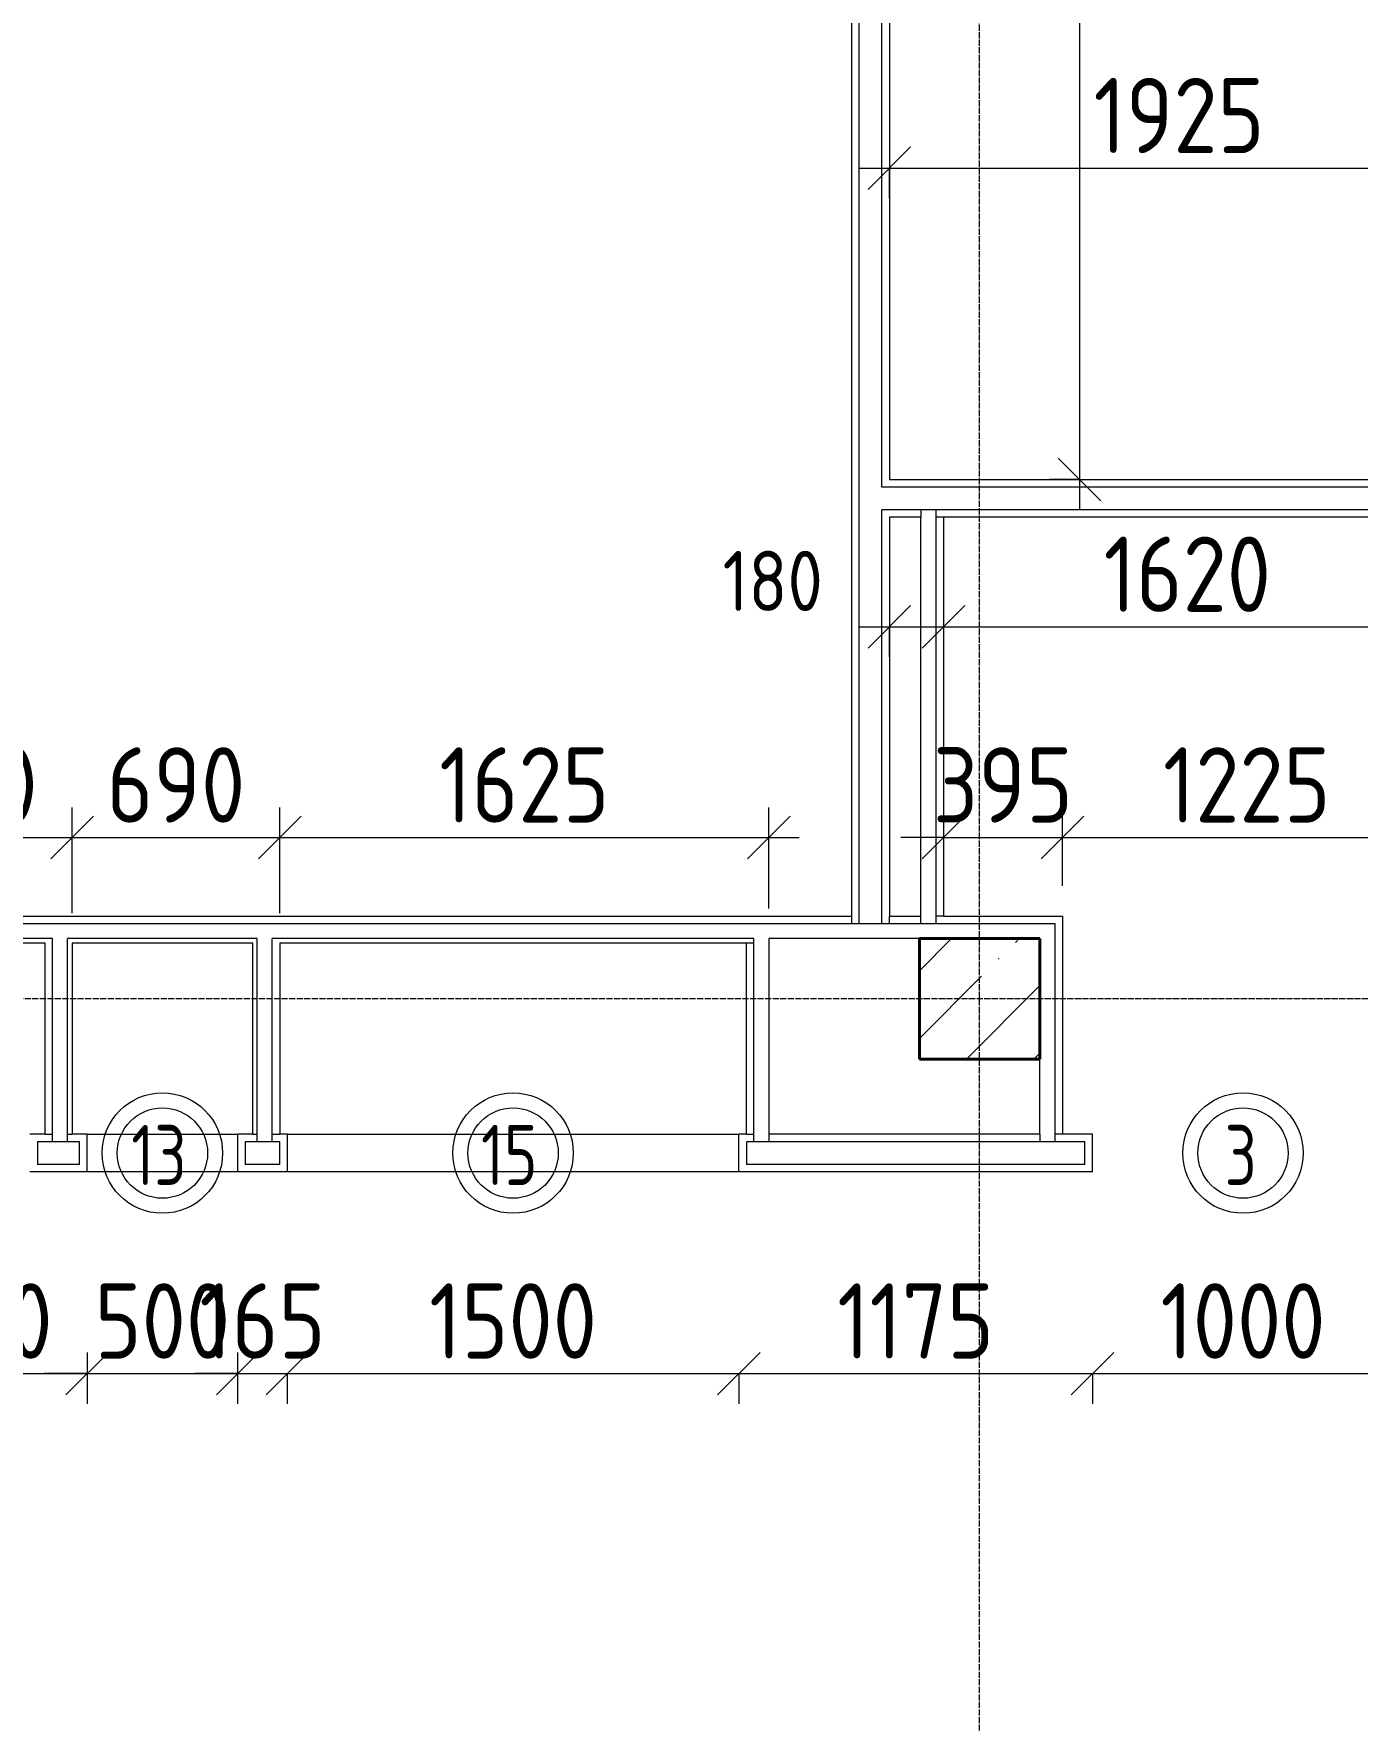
# Model space of a CAD drawing. Header units: millimetres. Extents: x -56773 to 221258, y -262288 to 26541.
# Drawn here: x 941 to 5338, y -47860 to -42254 of the extents above; entities that cross this region are included whole.
import ezdxf

# ---------------------------------------------------------------- set-up
doc = ezdxf.new("R2010")
doc.units = ezdxf.units.MM
doc.linetypes.add('ADSK_Линия сетки', pattern=[25, 20, -2.5, 0, -2.5])
for name, color, linetype, lineweight in [('Марки дверей', 7, 'Continuous', 20), ('Несущие колонны', 7, 'Continuous', 18), ('Оси', 7, 'Continuous', 9), ('Размеры', 7, 'Continuous', 9), ('Стены внутренние', 7, 'Continuous', 18), ('Стены несущие', 7, 'Continuous', 30), ('Стены отделка', 7, 'Continuous', 30), ('Стены штриховка', 7, 'Continuous', 9)]:
    doc.layers.add(name, color=color, linetype=linetype, lineweight=lineweight)
doc.styles.add('GOST Common_2', font='', dxfattribs={"width": 0.9, "height": 250})
doc.styles.add('GOST Common_3', font='', dxfattribs={"width": 0.9, "height": 200})
doc.styles.add('GOST Common_B', font='', dxfattribs={"width": 0.8, "height": 200})
doc.styles.get('GOST Common_2').set_extended_font_data('GOST Common')
doc.styles.get('GOST Common_3').set_extended_font_data('GOST Common')
doc.styles.get('GOST Common_B').set_extended_font_data('GOST Common', bold=True)
doc.dimstyles.new('ADSK_Основной_2_0_1', dxfattribs={"dimscale": 304.8, "dimtxt": 201.142999, "dimasz": 0.463911, "dimexe": 0.328084, "dimexo": 0.328084, "dimgap": 0.164042, "dimtad": 1, "dimdec": 3, "dimrnd": 0.001, "dimdsep": 46, "dimtxsty": 'GOST Common_3', "dimblk1": 'OBLIQUE', "dimblk2": 'OBLIQUE', "dimsah": 1, "dimcen": 0.09, "dimdle": 0.328084, "dimazin": 2, "dimtfac": 1, "dimtdec": 4, "dimtix": 1, "dimtmove": 1, "dimatfit": 3, "dimfxl": 1, "dimtvp": 1, "dimtolj": 1, "dimtzin": 0, "dimlwd": 20, "dimlwe": 20, "dimarcsym": 2})
doc.dimstyles.new('ADSK_Основной_2_0_3', dxfattribs={"dimscale": 304.8, "dimtxt": 201.142999, "dimasz": 0.463911, "dimexe": 0.328084, "dimexo": 0.328084, "dimgap": 0.164042, "dimtad": 1, "dimdec": 3, "dimrnd": 0.001, "dimdsep": 46, "dimtxsty": 'GOST Common_2', "dimblk1": 'OBLIQUE', "dimblk2": 'OBLIQUE', "dimsah": 1, "dimcen": 0.09, "dimdle": 0.328084, "dimazin": 2, "dimtfac": 1, "dimtdec": 4, "dimtix": 1, "dimtmove": 0, "dimatfit": 3, "dimfxl": 1, "dimtvp": 1, "dimtolj": 1, "dimtzin": 0, "dimlwd": 20, "dimlwe": 20, "dimarcsym": 2})

# ---------------------------------------------------------------- blocks, each defined once
blk = doc.blocks.new('ADSK_КолоннаЖБ_Прямоугольная - 400x400 мм-1807143-Кладочный план 1-го этажа')
at = {"layer": 'Несущие колонны', "lineweight": 40}
for p, q in [((-200, 200), (200, 200)), ((-200, -200), (-200, 200)), ((200, 200), (200, -200)), ((200, -200), (-200, -200))]:
    blk.add_line(p, q, dxfattribs=at)
blk = doc.blocks.new('М_двери1 - Марка экземпляра 2-3719212-Кладочный план 1-го этажа')
at = {"layer": 'Марки дверей'}
for radius in [2, 1.5]:
    blk.add_circle((0, 0), radius, dxfattribs=at)
blk = doc.blocks.new('_Oblique')
at = {"color": 0, "linetype": 'ByBlock', "lineweight": -2}
blk.add_line((-0.5, -0.5), (0.5, 0.5), dxfattribs=at)
blk = doc.blocks.new('*D3751')
at = {"layer": 'Defpoints', "color": 0, "lineweight": 25, "transparency": 16777216}
for p in [(428.9, -46534.7), (1118.9, -46534.7), (1118.9, -46704.9)]:
    blk.add_point(p, dxfattribs=at)
at = {"layer": 'Размеры', "color": 0, "lineweight": 20, "transparency": 16777216}
for p, q in [((428.9, -46634.7), (428.9, -46804.9)), ((1118.9, -46634.7), (1118.9, -46804.9)), ((328.9, -46704.9), (1218.9, -46704.9))]:
    blk.add_line(p, q, dxfattribs=at)
at = {"layer": 'Размеры', "color": 0, "lineweight": 20, "transparency": 16777216, "xscale": 141.4, "yscale": 141.4, "zscale": 141.4, "rotation": 180}
blk.add_blockref('_Oblique', (428.9, -46704.9), dxfattribs=at)
at = {"layer": 'Размеры', "color": 0, "lineweight": 20, "transparency": 16777216, "xscale": 141.4, "yscale": 141.4, "zscale": 141.4}
blk.add_blockref('_Oblique', (1118.9, -46704.9), dxfattribs=at)
at = {"layer": 'Размеры', "color": 0, "lineweight": 9, "transparency": 16777216, "insert": (773.9, -46529.9), "char_height": 250, "width": 454.106, "attachment_point": 5, "style": 'GOST Common_2'}
blk.add_mtext('\\A1;690', dxfattribs=at)
blk = doc.blocks.new('*D3752')
at = {"layer": 'Defpoints', "color": 0, "lineweight": 25, "transparency": 16777216}
for p in [(1118.9, -46534.7), (1618.9, -46534.7), (1618.9, -46704.9)]:
    blk.add_point(p, dxfattribs=at)
at = {"layer": 'Размеры', "color": 0, "lineweight": 20, "transparency": 16777216}
for p, q in [((1118.9, -46634.7), (1118.9, -46804.9)), ((1618.9, -46634.7), (1618.9, -46804.9)), ((1118.9, -46704.9), (977.5, -46704.9)), ((1118.9, -46704.9), (1618.9, -46704.9)), ((1618.9, -46704.9), (1760.3, -46704.9))]:
    blk.add_line(p, q, dxfattribs=at)
at = {"layer": 'Размеры', "color": 0, "lineweight": 20, "transparency": 16777216, "xscale": 141.4, "yscale": 141.4, "zscale": 141.4}
blk.add_blockref('_Oblique', (1118.9, -46704.9), dxfattribs=at)
at = {"layer": 'Размеры', "color": 0, "lineweight": 20, "transparency": 16777216, "xscale": 141.4, "yscale": 141.4, "zscale": 141.4, "rotation": 180}
blk.add_blockref('_Oblique', (1618.9, -46704.9), dxfattribs=at)
at = {"layer": 'Размеры', "color": 0, "lineweight": 9, "transparency": 16777216, "insert": (1368.9, -46529.9), "char_height": 250, "width": 454.106, "attachment_point": 5, "style": 'GOST Common_2'}
blk.add_mtext('\\A1;500', dxfattribs=at)
blk = doc.blocks.new('*D3753')
at = {"layer": 'Defpoints', "color": 0, "lineweight": 25, "transparency": 16777216}
for p in [(1618.9, -46534.7), (1783.9, -46604.9), (1783.9, -46704.9)]:
    blk.add_point(p, dxfattribs=at)
at = {"layer": 'Размеры', "color": 0, "lineweight": 20, "transparency": 16777216}
for p, q in [((1618.9, -46634.7), (1618.9, -46804.9)), ((1618.9, -46704.9), (1477.5, -46704.9)), ((1618.9, -46704.9), (1783.9, -46704.9)), ((1783.9, -46704.9), (1783.9, -46804.9)), ((1783.9, -46704.9), (1925.3, -46704.9))]:
    blk.add_line(p, q, dxfattribs=at)
at = {"layer": 'Размеры', "color": 0, "lineweight": 20, "transparency": 16777216, "xscale": 141.4, "yscale": 141.4, "zscale": 141.4}
blk.add_blockref('_Oblique', (1618.9, -46704.9), dxfattribs=at)
at = {"layer": 'Размеры', "color": 0, "lineweight": 20, "transparency": 16777216, "xscale": 141.4, "yscale": 141.4, "zscale": 141.4, "rotation": 180}
blk.add_blockref('_Oblique', (1783.9, -46704.9), dxfattribs=at)
at = {"layer": 'Размеры', "color": 0, "lineweight": 9, "transparency": 16777216, "insert": (1701.4, -46529.9), "char_height": 250, "width": 409.104, "attachment_point": 5, "style": 'GOST Common_2'}
blk.add_mtext('\\A1;165', dxfattribs=at)
blk = doc.blocks.new('*D3754')
at = {"layer": 'Defpoints', "color": 0, "lineweight": 25, "transparency": 16777216}
for p in [(1783.9, -46604.9), (3283.9, -46604.9), (3283.9, -46704.9)]:
    blk.add_point(p, dxfattribs=at)
at = {"layer": 'Размеры', "color": 0, "lineweight": 20, "transparency": 16777216}
for p, q in [((1683.9, -46704.9), (3383.9, -46704.9)), ((1783.9, -46704.9), (1783.9, -46804.9)), ((3283.9, -46704.9), (3283.9, -46804.9))]:
    blk.add_line(p, q, dxfattribs=at)
at = {"layer": 'Размеры', "color": 0, "lineweight": 20, "transparency": 16777216, "xscale": 141.4, "yscale": 141.4, "zscale": 141.4, "rotation": 180}
blk.add_blockref('_Oblique', (1783.9, -46704.9), dxfattribs=at)
at = {"layer": 'Размеры', "color": 0, "lineweight": 20, "transparency": 16777216, "xscale": 141.4, "yscale": 141.4, "zscale": 141.4}
blk.add_blockref('_Oblique', (3283.9, -46704.9), dxfattribs=at)
at = {"layer": 'Размеры', "color": 0, "lineweight": 9, "transparency": 16777216, "insert": (2533.9, -46529.9), "char_height": 250, "width": 560.473, "attachment_point": 5, "style": 'GOST Common_2'}
blk.add_mtext('\\A1;1500', dxfattribs=at)
blk = doc.blocks.new('*D3755')
at = {"layer": 'Defpoints', "color": 0, "lineweight": 25, "transparency": 16777216}
for p in [(3283.9, -46604.9), (4458.9, -46604.9), (4458.9, -46704.9)]:
    blk.add_point(p, dxfattribs=at)
at = {"layer": 'Размеры', "color": 0, "lineweight": 20, "transparency": 16777216}
for p, q in [((3183.9, -46704.9), (4558.9, -46704.9)), ((3283.9, -46704.9), (3283.9, -46804.9)), ((4458.9, -46704.9), (4458.9, -46804.9))]:
    blk.add_line(p, q, dxfattribs=at)
at = {"layer": 'Размеры', "color": 0, "lineweight": 20, "transparency": 16777216, "xscale": 141.4, "yscale": 141.4, "zscale": 141.4, "rotation": 180}
blk.add_blockref('_Oblique', (3283.9, -46704.9), dxfattribs=at)
at = {"layer": 'Размеры', "color": 0, "lineweight": 20, "transparency": 16777216, "xscale": 141.4, "yscale": 141.4, "zscale": 141.4}
blk.add_blockref('_Oblique', (4458.9, -46704.9), dxfattribs=at)
at = {"layer": 'Размеры', "color": 0, "lineweight": 9, "transparency": 16777216, "insert": (3871.4, -46529.9), "char_height": 250, "width": 515.472, "attachment_point": 5, "style": 'GOST Common_2'}
blk.add_mtext('\\A1;1175', dxfattribs=at)
blk = doc.blocks.new('*D3756')
at = {"layer": 'Defpoints', "color": 0, "lineweight": 25, "transparency": 16777216}
for p in [(4458.9, -46604.9), (5458.9, -46604.9), (5458.9, -46704.9)]:
    blk.add_point(p, dxfattribs=at)
at = {"layer": 'Размеры', "color": 0, "lineweight": 20, "transparency": 16777216}
for p, q in [((4358.9, -46704.9), (5558.9, -46704.9)), ((4458.9, -46704.9), (4458.9, -46804.9)), ((5458.9, -46704.9), (5458.9, -46804.9))]:
    blk.add_line(p, q, dxfattribs=at)
at = {"layer": 'Размеры', "color": 0, "lineweight": 20, "transparency": 16777216, "xscale": 141.4, "yscale": 141.4, "zscale": 141.4, "rotation": 180}
blk.add_blockref('_Oblique', (4458.9, -46704.9), dxfattribs=at)
at = {"layer": 'Размеры', "color": 0, "lineweight": 20, "transparency": 16777216, "xscale": 141.4, "yscale": 141.4, "zscale": 141.4}
blk.add_blockref('_Oblique', (5458.9, -46704.9), dxfattribs=at)
at = {"layer": 'Размеры', "color": 0, "lineweight": 9, "transparency": 16777216, "insert": (4958.9, -46529.9), "char_height": 250, "width": 560.473, "attachment_point": 5, "style": 'GOST Common_2'}
blk.add_mtext('\\A1;1000', dxfattribs=at)
blk = doc.blocks.new('*D3760')
at = {"layer": 'Defpoints', "color": 0, "lineweight": 25, "transparency": 16777216}
for p in [(1068.9, -44924.1), (378.9, -45274.7), (1068.9, -45274.7)]:
    blk.add_point(p, dxfattribs=at)
at = {"layer": 'Размеры', "color": 0, "lineweight": 20, "transparency": 16777216}
for p, q in [((378.9, -45174.7), (378.9, -44824.1)), ((1068.9, -45174.7), (1068.9, -44824.1)), ((278.9, -44924.1), (1168.9, -44924.1))]:
    blk.add_line(p, q, dxfattribs=at)
at = {"layer": 'Размеры', "color": 0, "lineweight": 20, "transparency": 16777216, "xscale": 141.4, "yscale": 141.4, "zscale": 141.4, "rotation": 180}
blk.add_blockref('_Oblique', (378.9, -44924.1), dxfattribs=at)
at = {"layer": 'Размеры', "color": 0, "lineweight": 20, "transparency": 16777216, "xscale": 141.4, "yscale": 141.4, "zscale": 141.4}
blk.add_blockref('_Oblique', (1068.9, -44924.1), dxfattribs=at)
at = {"layer": 'Размеры', "color": 0, "lineweight": 9, "transparency": 16777216, "insert": (723.9, -44749.1), "char_height": 250, "width": 454.106, "attachment_point": 5, "style": 'GOST Common_2'}
blk.add_mtext('\\A1;690', dxfattribs=at)
blk = doc.blocks.new('*D3761')
at = {"layer": 'Defpoints', "color": 0, "lineweight": 25, "transparency": 16777216}
for p in [(1758.9, -44924.1), (1068.9, -45274.7), (1758.9, -45274.7)]:
    blk.add_point(p, dxfattribs=at)
at = {"layer": 'Размеры', "color": 0, "lineweight": 20, "transparency": 16777216}
for p, q in [((1068.9, -45174.7), (1068.9, -44824.1)), ((1758.9, -45174.7), (1758.9, -44824.1)), ((968.9, -44924.1), (1858.9, -44924.1))]:
    blk.add_line(p, q, dxfattribs=at)
at = {"layer": 'Размеры', "color": 0, "lineweight": 20, "transparency": 16777216, "xscale": 141.4, "yscale": 141.4, "zscale": 141.4, "rotation": 180}
blk.add_blockref('_Oblique', (1068.9, -44924.1), dxfattribs=at)
at = {"layer": 'Размеры', "color": 0, "lineweight": 20, "transparency": 16777216, "xscale": 141.4, "yscale": 141.4, "zscale": 141.4}
blk.add_blockref('_Oblique', (1758.9, -44924.1), dxfattribs=at)
at = {"layer": 'Размеры', "color": 0, "lineweight": 9, "transparency": 16777216, "insert": (1413.9, -44749.1), "char_height": 250, "width": 454.106, "attachment_point": 5, "style": 'GOST Common_2'}
blk.add_mtext('\\A1;690', dxfattribs=at)
blk = doc.blocks.new('*D3762')
at = {"layer": 'Defpoints', "color": 0, "lineweight": 25, "transparency": 16777216}
for p in [(3383.9, -44924.1), (1758.9, -45274.7), (3383.9, -45259.7)]:
    blk.add_point(p, dxfattribs=at)
at = {"layer": 'Размеры', "color": 0, "lineweight": 20, "transparency": 16777216}
for p, q in [((1758.9, -45174.7), (1758.9, -44824.1)), ((3383.9, -45159.7), (3383.9, -44824.1)), ((1658.9, -44924.1), (3483.9, -44924.1))]:
    blk.add_line(p, q, dxfattribs=at)
at = {"layer": 'Размеры', "color": 0, "lineweight": 20, "transparency": 16777216, "xscale": 141.4, "yscale": 141.4, "zscale": 141.4, "rotation": 180}
blk.add_blockref('_Oblique', (1758.9, -44924.1), dxfattribs=at)
at = {"layer": 'Размеры', "color": 0, "lineweight": 20, "transparency": 16777216, "xscale": 141.4, "yscale": 141.4, "zscale": 141.4}
blk.add_blockref('_Oblique', (3383.9, -44924.1), dxfattribs=at)
at = {"layer": 'Размеры', "color": 0, "lineweight": 9, "transparency": 16777216, "insert": (2571.4, -44749.1), "char_height": 250, "width": 560.473, "attachment_point": 5, "style": 'GOST Common_2'}
blk.add_mtext('\\A1;1625', dxfattribs=at)
blk = doc.blocks.new('*D3774')
at = {"layer": 'Defpoints', "color": 0, "lineweight": 25, "transparency": 16777216}
for p in [(3783.9, -42600.2), (5708.9, -42700.2), (5708.9, -43734.7)]:
    blk.add_point(p, dxfattribs=at)
at = {"layer": 'Размеры', "color": 0, "lineweight": 20, "transparency": 16777216}
for p, q in [((5708.9, -43634.7), (5708.9, -42600.2)), ((3683.9, -42700.2), (5808.9, -42700.2)), ((3783.9, -42700.2), (3783.9, -42800.2))]:
    blk.add_line(p, q, dxfattribs=at)
at = {"layer": 'Размеры', "color": 0, "lineweight": 20, "transparency": 16777216, "xscale": 141.4, "yscale": 141.4, "zscale": 141.4, "rotation": 180}
blk.add_blockref('_Oblique', (3783.9, -42700.2), dxfattribs=at)
at = {"layer": 'Размеры', "color": 0, "lineweight": 20, "transparency": 16777216, "xscale": 141.4, "yscale": 141.4, "zscale": 141.4}
blk.add_blockref('_Oblique', (5708.9, -42700.2), dxfattribs=at)
at = {"layer": 'Размеры', "color": 0, "lineweight": 9, "transparency": 16777216, "insert": (4746.4, -42525.2), "char_height": 250, "width": 560.473, "attachment_point": 5, "style": 'GOST Common_2'}
blk.add_mtext('\\A1;1925', dxfattribs=at)
blk = doc.blocks.new('*D3779')
at = {"layer": 'Defpoints', "color": 0, "lineweight": 25, "transparency": 16777216}
for p in [(4571.9, -39509.7), (4415.9, -43734.7), (4515.9, -43734.7)]:
    blk.add_point(p, dxfattribs=at)
at = {"layer": 'Размеры', "color": 0, "lineweight": 20, "transparency": 16777216}
for p, q in [((4415.9, -39409.7), (4415.9, -43834.7)), ((4471.9, -39509.7), (4315.9, -39509.7)), ((4415.9, -43734.7), (4315.9, -43734.7))]:
    blk.add_line(p, q, dxfattribs=at)
at = {"layer": 'Размеры', "color": 0, "lineweight": 20, "transparency": 16777216, "xscale": 141.4, "yscale": 141.4, "zscale": 141.4}
for p, rotation in [((4415.9, -39509.7), 90), ((4415.9, -43734.7), 270)]:
    blk.add_blockref('_Oblique', p, dxfattribs=dict(at, rotation=rotation))
at = {"layer": 'Размеры', "color": 0, "lineweight": 9, "transparency": 16777216, "insert": (4240.9, -41622.2), "char_height": 250, "width": 625.93, "attachment_point": 5, "rotation": 90, "style": 'GOST Common_2'}
blk.add_mtext('\\A1;4225', dxfattribs=at)
blk = doc.blocks.new('*D3780')
at = {"layer": 'Defpoints', "color": 0, "lineweight": 25, "transparency": 16777216}
for p in [(3783.9, -44124.1), (3963.9, -44124.1), (3963.9, -44224.1)]:
    blk.add_point(p, dxfattribs=at)
at = {"layer": 'Размеры', "color": 0, "lineweight": 20, "transparency": 16777216}
for p, q in [((3683.9, -44224.1), (4063.9, -44224.1)), ((3783.9, -44224.1), (3783.9, -44324.1)), ((3963.9, -44224.1), (3963.9, -44324.1))]:
    blk.add_line(p, q, dxfattribs=at)
at = {"layer": 'Размеры', "color": 0, "lineweight": 20, "transparency": 16777216, "xscale": 141.4, "yscale": 141.4, "zscale": 141.4, "rotation": 180}
blk.add_blockref('_Oblique', (3783.9, -44224.1), dxfattribs=at)
at = {"layer": 'Размеры', "color": 0, "lineweight": 20, "transparency": 16777216, "xscale": 141.4, "yscale": 141.4, "zscale": 141.4}
blk.add_blockref('_Oblique', (3963.9, -44224.1), dxfattribs=at)
at = {"layer": 'Размеры', "color": 0, "lineweight": 9, "transparency": 16777216, "insert": (3229.9, -43971.4), "char_height": 200, "width": 409.104, "attachment_point": 1, "line_spacing_factor": 1.022761, "style": 'GOST Common_3'}
blk.add_mtext('\\A1;180', dxfattribs=at)
blk = doc.blocks.new('*D3781')
at = {"layer": 'Defpoints', "color": 0, "lineweight": 25, "transparency": 16777216}
for p in [(3963.9, -44124.1), (5583.9, -44124.1), (5583.9, -44224.1)]:
    blk.add_point(p, dxfattribs=at)
at = {"layer": 'Размеры', "color": 0, "lineweight": 20, "transparency": 16777216}
for p, q in [((3863.9, -44224.1), (5683.9, -44224.1)), ((3963.9, -44224.1), (3963.9, -44324.1)), ((5583.9, -44224.1), (5583.9, -44324.1))]:
    blk.add_line(p, q, dxfattribs=at)
at = {"layer": 'Размеры', "color": 0, "lineweight": 20, "transparency": 16777216, "xscale": 141.4, "yscale": 141.4, "zscale": 141.4, "rotation": 180}
blk.add_blockref('_Oblique', (3963.9, -44224.1), dxfattribs=at)
at = {"layer": 'Размеры', "color": 0, "lineweight": 20, "transparency": 16777216, "xscale": 141.4, "yscale": 141.4, "zscale": 141.4}
blk.add_blockref('_Oblique', (5583.9, -44224.1), dxfattribs=at)
at = {"layer": 'Размеры', "color": 0, "lineweight": 9, "transparency": 16777216, "insert": (4773.9, -44049.1), "char_height": 250, "width": 560.473, "attachment_point": 5, "style": 'GOST Common_2'}
blk.add_mtext('\\A1;1620', dxfattribs=at)
blk = doc.blocks.new('*D3782')
at = {"layer": 'Defpoints', "color": 0, "lineweight": 25, "transparency": 16777216}
for p in [(3963.9, -44824.1), (4358.9, -44924.1), (4358.9, -45184.7)]:
    blk.add_point(p, dxfattribs=at)
at = {"layer": 'Размеры', "color": 0, "lineweight": 20, "transparency": 16777216}
for p, q in [((4358.9, -45084.7), (4358.9, -44824.1)), ((3963.9, -44924.1), (3822.5, -44924.1)), ((3963.9, -44924.1), (3963.9, -45024.1)), ((3963.9, -44924.1), (4358.9, -44924.1)), ((4358.9, -44924.1), (4500.3, -44924.1))]:
    blk.add_line(p, q, dxfattribs=at)
at = {"layer": 'Размеры', "color": 0, "lineweight": 20, "transparency": 16777216, "xscale": 141.4, "yscale": 141.4, "zscale": 141.4}
blk.add_blockref('_Oblique', (3963.9, -44924.1), dxfattribs=at)
at = {"layer": 'Размеры', "color": 0, "lineweight": 20, "transparency": 16777216, "xscale": 141.4, "yscale": 141.4, "zscale": 141.4, "rotation": 180}
blk.add_blockref('_Oblique', (4358.9, -44924.1), dxfattribs=at)
at = {"layer": 'Размеры', "color": 0, "lineweight": 9, "transparency": 16777216, "insert": (4161.4, -44749.1), "char_height": 250, "width": 454.106, "attachment_point": 5, "style": 'GOST Common_2'}
blk.add_mtext('\\A1;395', dxfattribs=at)
blk = doc.blocks.new('*D3783')
at = {"layer": 'Defpoints', "color": 0, "lineweight": 25, "transparency": 16777216}
for p in [(5583.9, -44824.1), (5583.9, -44924.1), (4358.9, -45184.7)]:
    blk.add_point(p, dxfattribs=at)
at = {"layer": 'Размеры', "color": 0, "lineweight": 20, "transparency": 16777216}
for p, q in [((4358.9, -45084.7), (4358.9, -44824.1)), ((4258.9, -44924.1), (5683.9, -44924.1)), ((5583.9, -44924.1), (5583.9, -45024.1))]:
    blk.add_line(p, q, dxfattribs=at)
at = {"layer": 'Размеры', "color": 0, "lineweight": 20, "transparency": 16777216, "xscale": 141.4, "yscale": 141.4, "zscale": 141.4, "rotation": 180}
blk.add_blockref('_Oblique', (4358.9, -44924.1), dxfattribs=at)
at = {"layer": 'Размеры', "color": 0, "lineweight": 20, "transparency": 16777216, "xscale": 141.4, "yscale": 141.4, "zscale": 141.4}
blk.add_blockref('_Oblique', (5583.9, -44924.1), dxfattribs=at)
at = {"layer": 'Размеры', "color": 0, "lineweight": 9, "transparency": 16777216, "insert": (4971.4, -44749.1), "char_height": 250, "width": 560.473, "attachment_point": 5, "style": 'GOST Common_2'}
blk.add_mtext('\\A1;1225', dxfattribs=at)

msp = doc.modelspace()

# ---------------------------------------------------------------- hatches: boundary and pattern name
at = {"layer": 'Несущие колонны', "lineweight": 9}
h = msp.add_hatch(dxfattribs=at)
h.set_pattern_fill('FP_3', color=256, style=0, pattern_type=2)
h.set_pattern_definition([(45, (1283.93, -48864.63), (-224.506, 224.506), []), (45, (1508.44, -48864.63), (-224.506, 224.506), [396.875, -79.375, 3.353, -76.022])])
h.paths.add_polyline_path([(3903.2355, -45659.6624), (4283.9343, -45659.6624), (4283.9343, -45259.6624), (3883.9343, -45259.6624), (3883.9343, -45659.6624)])

# ---------------------------------------------------------------- linework, layer by layer
for p, q in [((4283.9343, -45259.6624), (3883.9343, -45259.6624)), ((3883.9343, -45659.6624), (3883.9343, -45259.6624)), ((4283.9343, -45259.6624), (4283.9343, -45659.6624)), ((4283.9343, -45659.6624), (3883.9343, -45659.6624))]:
    msp.add_line(p, q, dxfattribs=at)
at = {"layer": 'Оси', "linetype": 'ADSK_Линия сетки', "lineweight": 5}
for p, q in [((4083.9343, -59838.5137), (4083.9343, -38837.1863)), ((63681.4538, -45459.6624), (-23956.1623, -45459.6624))]:
    msp.add_line(p, q, dxfattribs=at)
at = {"layer": 'Стены внутренние', "lineweight": 5}
for p, q in [((1118.9343, -45909.6624), (1618.9343, -45909.6624)), ((1783.9343, -45909.6624), (3283.9343, -45909.6624)), ((1618.9343, -46034.6624), (1118.9343, -46034.6624)), ((3283.9343, -46034.6624), (1783.9343, -46034.6624))]:
    msp.add_line(p, q, dxfattribs=at)
at = {"layer": 'Стены несущие', "lineweight": 9}
for p, q in [((3658.9343, -45184.6624), (3658.9343, -39509.6624)), ((3783.9343, -39509.6624), (3783.9343, -43734.6624)), ((3783.9343, -43734.6624), (5708.9343, -43734.6624)), ((3888.9343, -43859.6624), (3783.9343, -43859.6624)), ((3783.9343, -43859.6624), (3783.9343, -45184.6624)), ((3888.9343, -45184.6624), (3888.9343, -43859.6624)), ((5583.9343, -43859.6624), (3963.9343, -43859.6624)), ((978.9343, -45274.6624), (378.9343, -45274.6624)), ((1068.9343, -45274.6624), (1068.9343, -45909.6624)), ((1668.9343, -45274.6624), (1068.9343, -45274.6624)), ((1668.9343, -45909.6624), (1668.9343, -45274.6624)), ((3308.9343, -45274.6624), (1758.9343, -45274.6624)), ((4283.9343, -45259.6624), (3383.9343, -45259.6624)), ((3383.9343, -45259.6624), (3383.9343, -45909.6624)), ((4283.9343, -45909.6624), (4283.9343, -45259.6624)), ((978.9343, -45909.6624), (928.9343, -45909.6624)), ((1118.9343, -45909.6624), (1068.9343, -45909.6624)), ((1118.9343, -46034.6624), (1118.9343, -45909.6624)), ((1668.9343, -45909.6624), (1618.9343, -45909.6624)), ((1618.9343, -46034.6624), (1618.9343, -45909.6624)), ((1783.9343, -45909.6624), (1758.9343, -45909.6624)), ((1783.9343, -46034.6624), (1783.9343, -45909.6624)), ((3308.9343, -45909.6624), (3283.9343, -45909.6624)), ((3283.9343, -46034.6624), (3283.9343, -45909.6624)), ((4283.9343, -45909.6624), (3383.9343, -45909.6624)), ((4458.9343, -45909.6624), (4358.9343, -45909.6624)), ((4458.9343, -46034.6624), (4458.9343, -45909.6624)), ((1118.9343, -46034.6624), (928.9343, -46034.6624)), ((1783.9343, -46034.6624), (1618.9343, -46034.6624)), ((4458.9343, -46034.6624), (3283.9343, -46034.6624))]:
    msp.add_line(p, q, dxfattribs=at)
at = {"layer": 'Стены отделка', "lineweight": 18}
for p, q in [((3963.9343, -43859.6624), (3963.9343, -45184.6624)), ((-2366.0657, -45184.6624), (3658.9343, -45184.6624)), ((3783.9343, -45184.6624), (3888.9343, -45184.6624)), ((3963.9343, -45184.6624), (4358.9343, -45184.6624)), ((4358.9343, -45184.6624), (4358.9343, -45909.6624)), ((978.9343, -45909.6624), (978.9343, -45274.6624)), ((1758.9343, -45274.6624), (1758.9343, -45909.6624)), ((3308.9343, -45909.6624), (3308.9343, -45274.6624))]:
    msp.add_line(p, q, dxfattribs=at)
at = {"layer": 'Стены штриховка', "lineweight": 9}
for p, q in [((3683.9343, -45209.6624), (3683.9343, -39509.6624)), ((3758.9343, -43759.6624), (3758.9343, -39509.6624)), ((5683.9343, -43759.6624), (3758.9343, -43759.6624)), ((5608.9343, -43834.6624), (3758.9343, -43834.6624)), ((3758.9343, -45209.6624), (3758.9343, -43834.6624)), ((3888.9343, -43834.6624), (3888.9343, -43859.6624)), ((3938.9343, -43834.6624), (3938.9343, -45209.6624)), ((3963.9343, -43859.6624), (3938.9343, -43859.6624)), ((3658.9343, -45209.6624), (3658.9343, -45184.6624)), ((3783.9343, -45209.6624), (3783.9343, -45184.6624)), ((3888.9343, -45209.6624), (3888.9343, -45184.6624)), ((3963.9343, -45184.6624), (3938.9343, -45184.6624)), ((-2366.0657, -45209.6624), (4333.9343, -45209.6624)), ((4333.9343, -45209.6624), (4333.9343, -45934.6624)), ((1003.9343, -45259.6624), (363.9343, -45259.6624)), ((1003.9343, -45934.6624), (1003.9343, -45259.6624)), ((1053.9343, -45934.6624), (1053.9343, -45259.6624)), ((1683.9343, -45259.6624), (1053.9343, -45259.6624)), ((1683.9343, -45934.6624), (1683.9343, -45259.6624)), ((1733.9343, -45934.6624), (1733.9343, -45259.6624)), ((3333.9343, -45259.6624), (1733.9343, -45259.6624)), ((3333.9343, -45274.6624), (3308.9343, -45274.6624)), ((3333.9343, -45934.6624), (3333.9343, -45259.6624)), ((978.9343, -45909.6624), (1003.9343, -45909.6624)), ((1053.9343, -45909.6624), (1068.9343, -45909.6624)), ((1668.9343, -45909.6624), (1683.9343, -45909.6624)), ((1733.9343, -45909.6624), (1758.9343, -45909.6624)), ((3308.9343, -45909.6624), (3333.9343, -45909.6624)), ((3383.9343, -45909.6624), (3383.9343, -45934.6624)), ((4283.9343, -45909.6624), (4283.9343, -45934.6624)), ((4358.9343, -45909.6624), (4333.9343, -45909.6624)), ((953.9343, -45934.6624), (953.9343, -46009.6624)), ((1093.9343, -45934.6624), (953.9343, -45934.6624)), ((1093.9343, -46009.6624), (1093.9343, -45934.6624)), ((1643.9343, -45934.6624), (1643.9343, -46009.6624)), ((1758.9343, -45934.6624), (1643.9343, -45934.6624)), ((1758.9343, -46009.6624), (1758.9343, -45934.6624)), ((4433.9343, -45934.6624), (3308.9343, -45934.6624)), ((3308.9343, -45934.6624), (3308.9343, -46009.6624)), ((4433.9343, -46009.6624), (4433.9343, -45934.6624)), ((1093.9343, -46009.6624), (953.9343, -46009.6624)), ((1758.9343, -46009.6624), (1643.9343, -46009.6624)), ((4433.9343, -46009.6624), (3308.9343, -46009.6624))]:
    msp.add_line(p, q, dxfattribs=at)

# ---------------------------------------------------------------- block references
at = {"layer": 'Марки дверей', "xscale": 99.99999999999993, "yscale": 99.99999999999993, "zscale": 99.99999999999993}
for p in [(1368.9343, -45972.1624), (2533.9343, -45972.1624), (4958.9343, -45972.1624)]:
    msp.add_blockref('М_двери1 - Марка экземпляра 2-3719212-Кладочный план 1-го этажа', p, dxfattribs=at)
at = {"layer": 'Несущие колонны', "lineweight": 40, "rotation": 89.9999999999999}
msp.add_blockref('ADSK_КолоннаЖБ_Прямоугольная - 400x400 мм-1807143-Кладочный план 1-го этажа', (4083.9343, -45459.6624), dxfattribs=at)

# ---------------------------------------------------------------- texts
at = {"layer": 'Марки дверей', "lineweight": 5, "char_height": 200, "attachment_point": 1, "style": 'GOST Common_B'}
for s, insert, width in [('13', (1265.2769, -45878.5035), 243.713), ('15', (2427.4769, -45878.5035), 250.1265), ('\\fGOST Common|b1|i0|c204|p34|;\\W.8;3', (4897.6769, -45878.5035), 141.097)]:
    msp.add_mtext(s, dxfattribs=dict(at, insert=insert, width=width))

# ---------------------------------------------------------------- dimensions: what is measured, and where the dimension line sits
at = {"layer": 'Размеры', "lineweight": 9}
dim = msp.add_linear_dim(base=(4415.8839, -43734.6624), p1=(4571.9343, -39509.6624), p2=(4515.8688, -43734.6624), angle=90, dimstyle='ADSK_Основной_2_0_3', override={"dimpost": '<>', "dimfxl": 4225.371977}, dxfattribs=at)
dim.commit()
dim.dimension.update_dxf_attribs({"geometry": '*D3779', "text_midpoint": (4240.8839, -41622.1624)})
for base, p1, p2, override, picture, middle in [((5708.9343, -42700.203), (3783.9343, -42600.2181), (5708.9343, -43734.6624), {"dimpost": '<>', "dimfxl": 2234.41017}, '*D3774', (4746.4343, -42525.203)), ((5583.9343, -44224.0559), (3963.9343, -44124.071), (5583.9343, -44124.071), {"dimpost": '<>', "dimfxl": 1620}, '*D3781', (4773.9343, -44049.0559)), ((1068.9343, -44924.0559), (378.9343, -45274.6624), (1068.9343, -45274.6624), {"dimpost": '<>', "dimfxl": 690}, '*D3760', (723.9343, -44749.0559)), ((1758.9343, -44924.0559), (1068.9343, -45274.6624), (1758.9343, -45274.6624), {"dimpost": '<>', "dimfxl": 690}, '*D3761', (1413.9343, -44749.0559)), ((3383.9343, -44924.0559), (1758.9343, -45274.6624), (3383.9343, -45259.6624), {"dimpost": '<>', "dimfxl": 1625.069229}, '*D3762', (2571.4343, -44749.0559)), ((4358.9343, -44924.0559), (3963.9343, -44824.071), (4358.9343, -45184.6624), {"dimpost": '<>', "dimfxl": 534.837532}, '*D3782', (4161.4343, -44749.0559)), ((5583.9343, -44924.0559), (4358.9343, -45184.6624), (5583.9343, -44824.071), {"dimpost": '<>', "dimfxl": 1276.969532}, '*D3783', (4971.4343, -44749.0559)), ((1118.9343, -46704.8769), (428.9343, -46534.6624), (1118.9343, -46534.6624), {"dimpost": '<>', "dimfxl": 690}, '*D3751', (773.9343, -46529.8769)), ((1618.9343, -46704.8769), (1118.9343, -46534.6624), (1618.9343, -46534.6624), {"dimpost": '<>', "dimfxl": 500}, '*D3752', (1368.9343, -46529.8769)), ((1783.9343, -46704.8769), (1618.9343, -46534.6624), (1783.9343, -46604.892), {"dimpost": '<>', "dimfxl": 179.324295}, '*D3753', (1701.4343, -46529.8769)), ((3283.9343, -46704.8769), (1783.9343, -46604.892), (3283.9343, -46604.892), {"dimpost": '<>', "dimfxl": 1500}, '*D3754', (2533.9343, -46529.8769)), ((4458.9343, -46704.8769), (3283.9343, -46604.892), (4458.9343, -46604.892), {"dimpost": '<>', "dimfxl": 1175}, '*D3755', (3871.4343, -46529.8769)), ((5458.9343, -46704.8769), (4458.9343, -46604.892), (5458.9343, -46604.892), {"dimpost": '<>', "dimfxl": 1000}, '*D3756', (4958.9343, -46529.8769))]:
    dim = msp.add_linear_dim(base=base, p1=p1, p2=p2, dimstyle='ADSK_Основной_2_0_3', override=override, dxfattribs=at)
    dim.commit()
    dim.dimension.update_dxf_attribs({"geometry": picture, "text_midpoint": middle})
dim = msp.add_linear_dim(base=(3963.9343, -44224.0559), p1=(3783.9343, -44124.071), p2=(3963.9343, -44124.071), dimstyle='ADSK_Основной_2_0_1', override={"dimpost": '<>', "dimfxl": 180}, dxfattribs=at)
dim.commit()
dim.dimension.update_dxf_attribs({"geometry": '*D3780', "text_midpoint": (3434.4614, -44288.097), "dimtype": 160})

doc.saveas('drawing.dxf')
